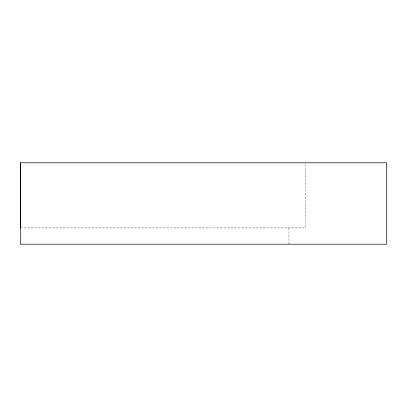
<?xml version="1.0" encoding="UTF-8"?>
<svg xmlns="http://www.w3.org/2000/svg" width="407" height="407" viewBox="0 0 407 407"><rect width="100%" height="100%" fill="white"/><g stroke="black" fill="none" stroke-linecap="round" stroke-linejoin="round"><path stroke-width="0.31" stroke-dasharray="2.04 1.53" d="M20.37 227.92L305.255 227.92L305.255 162.8M288.975 227.92L288.975 244.2"/><path stroke-width="0.61" d="M20.37 162.8L20.37 244.2L386.65 244.2L386.65 162.8L20.37 162.8L20.37 227.92"/></g></svg>
